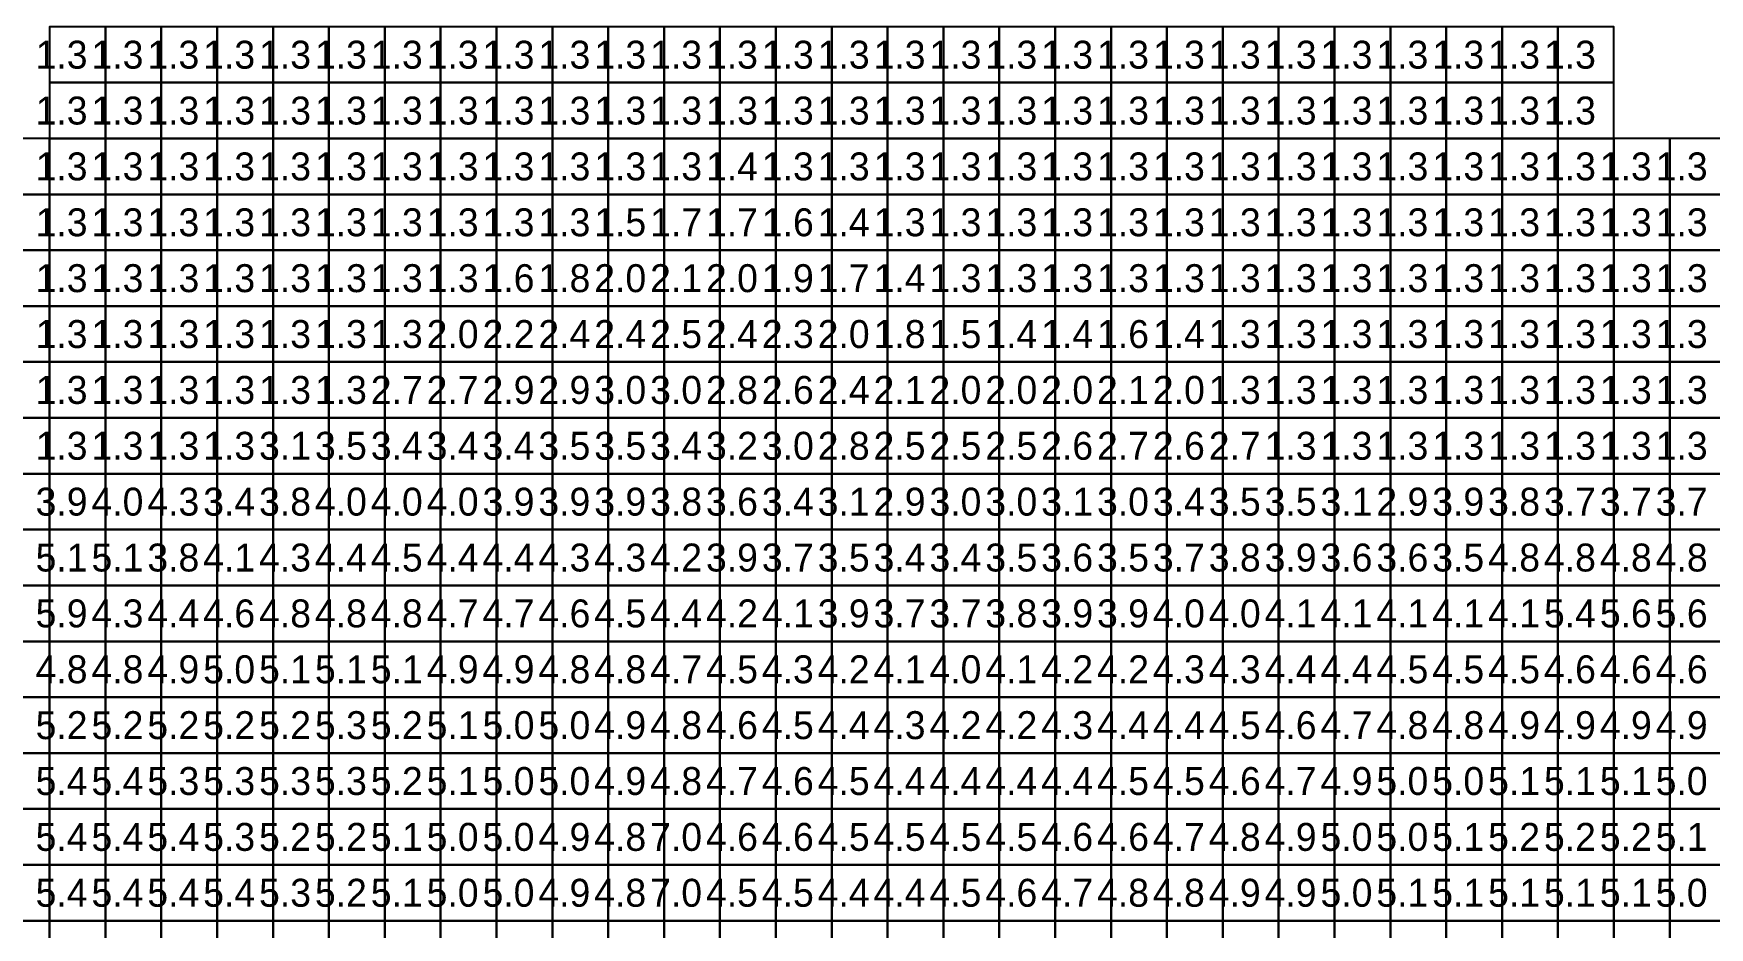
# Model space of a CAD drawing. Header units: metres. Extents: x -0.2 to 36.1, y -0.2 to 14.2.
# Drawn here: x 18.09 to 24.09, y 2.98 to 6.18 of the extents above; entities that cross this region are included whole.
import ezdxf

# ---------------------------------------------------------------- set-up
doc = ezdxf.new("R2010")
doc.units = ezdxf.units.M

msp = doc.modelspace()

# ---------------------------------------------------------------- linework, layer by layer
for points in [[(18.15, 6), (18.35, 6), (18.35, 6.2), (18.15, 6.2)], [(18.35, 6), (18.55, 6), (18.55, 6.2), (18.35, 6.2)], [(18.55, 6), (18.75, 6), (18.75, 6.2), (18.55, 6.2)], [(18.75, 6), (18.95, 6), (18.95, 6.2), (18.75, 6.2)], [(18.95, 6), (19.15, 6), (19.15, 6.2), (18.95, 6.2)], [(19.15, 6), (19.35, 6), (19.35, 6.2), (19.15, 6.2)], [(19.35, 6), (19.55, 6), (19.55, 6.2), (19.35, 6.2)], [(19.55, 6), (19.75, 6), (19.75, 6.2), (19.55, 6.2)], [(19.75, 6), (19.95, 6), (19.95, 6.2), (19.75, 6.2)], [(19.95, 6), (20.15, 6), (20.15, 6.2), (19.95, 6.2)], [(20.15, 6), (20.35, 6), (20.35, 6.2), (20.15, 6.2)], [(20.35, 6), (20.55, 6), (20.55, 6.2), (20.35, 6.2)], [(20.55, 6), (20.75, 6), (20.75, 6.2), (20.55, 6.2)], [(20.75, 6), (20.95, 6), (20.95, 6.2), (20.75, 6.2)], [(20.95, 6), (21.15, 6), (21.15, 6.2), (20.95, 6.2)], [(21.15, 6), (21.35, 6), (21.35, 6.2), (21.15, 6.2)], [(21.35, 6), (21.55, 6), (21.55, 6.2), (21.35, 6.2)], [(21.55, 6), (21.75, 6), (21.75, 6.2), (21.55, 6.2)], [(21.75, 6), (21.95, 6), (21.95, 6.2), (21.75, 6.2)], [(21.95, 6), (22.15, 6), (22.15, 6.2), (21.95, 6.2)], [(22.15, 6), (22.35, 6), (22.35, 6.2), (22.15, 6.2)], [(22.35, 6), (22.55, 6), (22.55, 6.2), (22.35, 6.2)], [(22.55, 6), (22.75, 6), (22.75, 6.2), (22.55, 6.2)], [(22.75, 6), (22.95, 6), (22.95, 6.2), (22.75, 6.2)], [(22.95, 6), (23.15, 6), (23.15, 6.2), (22.95, 6.2)], [(23.15, 6), (23.35, 6), (23.35, 6.2), (23.15, 6.2)], [(23.35, 6), (23.55, 6), (23.55, 6.2), (23.35, 6.2)], [(23.55, 6), (23.75, 6), (23.75, 6.2), (23.55, 6.2)], [(18.15, 5.8), (18.35, 5.8), (18.35, 6), (18.15, 6)], [(18.35, 5.8), (18.55, 5.8), (18.55, 6), (18.35, 6)], [(18.55, 5.8), (18.75, 5.8), (18.75, 6), (18.55, 6)], [(18.75, 5.8), (18.95, 5.8), (18.95, 6), (18.75, 6)], [(18.95, 5.8), (19.15, 5.8), (19.15, 6), (18.95, 6)], [(19.15, 5.8), (19.35, 5.8), (19.35, 6), (19.15, 6)], [(19.35, 5.8), (19.55, 5.8), (19.55, 6), (19.35, 6)], [(19.55, 5.8), (19.75, 5.8), (19.75, 6), (19.55, 6)], [(19.75, 5.8), (19.95, 5.8), (19.95, 6), (19.75, 6)], [(19.95, 5.8), (20.15, 5.8), (20.15, 6), (19.95, 6)], [(20.15, 5.8), (20.35, 5.8), (20.35, 6), (20.15, 6)], [(20.35, 5.8), (20.55, 5.8), (20.55, 6), (20.35, 6)], [(20.55, 5.8), (20.75, 5.8), (20.75, 6), (20.55, 6)], [(20.75, 5.8), (20.95, 5.8), (20.95, 6), (20.75, 6)], [(20.95, 5.8), (21.15, 5.8), (21.15, 6), (20.95, 6)], [(21.15, 5.8), (21.35, 5.8), (21.35, 6), (21.15, 6)], [(21.35, 5.8), (21.55, 5.8), (21.55, 6), (21.35, 6)], [(21.55, 5.8), (21.75, 5.8), (21.75, 6), (21.55, 6)], [(21.75, 5.8), (21.95, 5.8), (21.95, 6), (21.75, 6)], [(21.95, 5.8), (22.15, 5.8), (22.15, 6), (21.95, 6)], [(22.15, 5.8), (22.35, 5.8), (22.35, 6), (22.15, 6)], [(22.35, 5.8), (22.55, 5.8), (22.55, 6), (22.35, 6)], [(22.55, 5.8), (22.75, 5.8), (22.75, 6), (22.55, 6)], [(22.75, 5.8), (22.95, 5.8), (22.95, 6), (22.75, 6)], [(22.95, 5.8), (23.15, 5.8), (23.15, 6), (22.95, 6)], [(23.15, 5.8), (23.35, 5.8), (23.35, 6), (23.15, 6)], [(23.35, 5.8), (23.55, 5.8), (23.55, 6), (23.35, 6)], [(23.55, 5.8), (23.75, 5.8), (23.75, 6), (23.55, 6)], [(17.95, 5.6), (18.15, 5.6), (18.15, 5.8), (17.95, 5.8)], [(18.15, 5.6), (18.35, 5.6), (18.35, 5.8), (18.15, 5.8)], [(18.35, 5.6), (18.55, 5.6), (18.55, 5.8), (18.35, 5.8)], [(18.55, 5.6), (18.75, 5.6), (18.75, 5.8), (18.55, 5.8)], [(18.75, 5.6), (18.95, 5.6), (18.95, 5.8), (18.75, 5.8)], [(18.95, 5.6), (19.15, 5.6), (19.15, 5.8), (18.95, 5.8)], [(19.15, 5.6), (19.35, 5.6), (19.35, 5.8), (19.15, 5.8)], [(19.35, 5.6), (19.55, 5.6), (19.55, 5.8), (19.35, 5.8)], [(19.55, 5.6), (19.75, 5.6), (19.75, 5.8), (19.55, 5.8)], [(19.75, 5.6), (19.95, 5.6), (19.95, 5.8), (19.75, 5.8)], [(19.95, 5.6), (20.15, 5.6), (20.15, 5.8), (19.95, 5.8)], [(20.15, 5.6), (20.35, 5.6), (20.35, 5.8), (20.15, 5.8)], [(20.35, 5.6), (20.55, 5.6), (20.55, 5.8), (20.35, 5.8)], [(20.55, 5.6), (20.75, 5.6), (20.75, 5.8), (20.55, 5.8)], [(20.75, 5.6), (20.95, 5.6), (20.95, 5.8), (20.75, 5.8)], [(20.95, 5.6), (21.15, 5.6), (21.15, 5.8), (20.95, 5.8)], [(21.15, 5.6), (21.35, 5.6), (21.35, 5.8), (21.15, 5.8)], [(21.35, 5.6), (21.55, 5.6), (21.55, 5.8), (21.35, 5.8)], [(21.55, 5.6), (21.75, 5.6), (21.75, 5.8), (21.55, 5.8)], [(21.75, 5.6), (21.95, 5.6), (21.95, 5.8), (21.75, 5.8)], [(21.95, 5.6), (22.15, 5.6), (22.15, 5.8), (21.95, 5.8)], [(22.15, 5.6), (22.35, 5.6), (22.35, 5.8), (22.15, 5.8)], [(22.35, 5.6), (22.55, 5.6), (22.55, 5.8), (22.35, 5.8)], [(22.55, 5.6), (22.75, 5.6), (22.75, 5.8), (22.55, 5.8)], [(22.75, 5.6), (22.95, 5.6), (22.95, 5.8), (22.75, 5.8)], [(22.95, 5.6), (23.15, 5.6), (23.15, 5.8), (22.95, 5.8)], [(23.15, 5.6), (23.35, 5.6), (23.35, 5.8), (23.15, 5.8)], [(23.35, 5.6), (23.55, 5.6), (23.55, 5.8), (23.35, 5.8)], [(23.55, 5.6), (23.75, 5.6), (23.75, 5.8), (23.55, 5.8)], [(23.75, 5.6), (23.95, 5.6), (23.95, 5.8), (23.75, 5.8)], [(23.95, 5.6), (24.15, 5.6), (24.15, 5.8), (23.95, 5.8)], [(17.95, 5.4), (18.15, 5.4), (18.15, 5.6), (17.95, 5.6)], [(18.15, 5.4), (18.35, 5.4), (18.35, 5.6), (18.15, 5.6)], [(18.35, 5.4), (18.55, 5.4), (18.55, 5.6), (18.35, 5.6)], [(18.55, 5.4), (18.75, 5.4), (18.75, 5.6), (18.55, 5.6)], [(18.75, 5.4), (18.95, 5.4), (18.95, 5.6), (18.75, 5.6)], [(18.95, 5.4), (19.15, 5.4), (19.15, 5.6), (18.95, 5.6)], [(19.15, 5.4), (19.35, 5.4), (19.35, 5.6), (19.15, 5.6)], [(19.35, 5.4), (19.55, 5.4), (19.55, 5.6), (19.35, 5.6)], [(19.55, 5.4), (19.75, 5.4), (19.75, 5.6), (19.55, 5.6)], [(19.75, 5.4), (19.95, 5.4), (19.95, 5.6), (19.75, 5.6)], [(19.95, 5.4), (20.15, 5.4), (20.15, 5.6), (19.95, 5.6)], [(20.15, 5.4), (20.35, 5.4), (20.35, 5.6), (20.15, 5.6)], [(20.35, 5.4), (20.55, 5.4), (20.55, 5.6), (20.35, 5.6)], [(20.55, 5.4), (20.75, 5.4), (20.75, 5.6), (20.55, 5.6)], [(20.75, 5.4), (20.95, 5.4), (20.95, 5.6), (20.75, 5.6)], [(20.95, 5.4), (21.15, 5.4), (21.15, 5.6), (20.95, 5.6)], [(21.15, 5.4), (21.35, 5.4), (21.35, 5.6), (21.15, 5.6)], [(21.35, 5.4), (21.55, 5.4), (21.55, 5.6), (21.35, 5.6)], [(21.55, 5.4), (21.75, 5.4), (21.75, 5.6), (21.55, 5.6)], [(21.75, 5.4), (21.95, 5.4), (21.95, 5.6), (21.75, 5.6)], [(21.95, 5.4), (22.15, 5.4), (22.15, 5.6), (21.95, 5.6)], [(22.15, 5.4), (22.35, 5.4), (22.35, 5.6), (22.15, 5.6)], [(22.35, 5.4), (22.55, 5.4), (22.55, 5.6), (22.35, 5.6)], [(22.55, 5.4), (22.75, 5.4), (22.75, 5.6), (22.55, 5.6)], [(22.75, 5.4), (22.95, 5.4), (22.95, 5.6), (22.75, 5.6)], [(22.95, 5.4), (23.15, 5.4), (23.15, 5.6), (22.95, 5.6)], [(23.15, 5.4), (23.35, 5.4), (23.35, 5.6), (23.15, 5.6)], [(23.35, 5.4), (23.55, 5.4), (23.55, 5.6), (23.35, 5.6)], [(23.55, 5.4), (23.75, 5.4), (23.75, 5.6), (23.55, 5.6)], [(23.75, 5.4), (23.95, 5.4), (23.95, 5.6), (23.75, 5.6)], [(23.95, 5.4), (24.15, 5.4), (24.15, 5.6), (23.95, 5.6)], [(17.95, 5.2), (18.15, 5.2), (18.15, 5.4), (17.95, 5.4)], [(18.15, 5.2), (18.35, 5.2), (18.35, 5.4), (18.15, 5.4)], [(18.35, 5.2), (18.55, 5.2), (18.55, 5.4), (18.35, 5.4)], [(18.55, 5.2), (18.75, 5.2), (18.75, 5.4), (18.55, 5.4)], [(18.75, 5.2), (18.95, 5.2), (18.95, 5.4), (18.75, 5.4)], [(18.95, 5.2), (19.15, 5.2), (19.15, 5.4), (18.95, 5.4)], [(19.15, 5.2), (19.35, 5.2), (19.35, 5.4), (19.15, 5.4)], [(19.35, 5.2), (19.55, 5.2), (19.55, 5.4), (19.35, 5.4)], [(19.55, 5.2), (19.75, 5.2), (19.75, 5.4), (19.55, 5.4)], [(19.75, 5.2), (19.95, 5.2), (19.95, 5.4), (19.75, 5.4)], [(19.95, 5.2), (20.15, 5.2), (20.15, 5.4), (19.95, 5.4)], [(20.15, 5.2), (20.35, 5.2), (20.35, 5.4), (20.15, 5.4)], [(20.35, 5.2), (20.55, 5.2), (20.55, 5.4), (20.35, 5.4)], [(20.55, 5.2), (20.75, 5.2), (20.75, 5.4), (20.55, 5.4)], [(20.75, 5.2), (20.95, 5.2), (20.95, 5.4), (20.75, 5.4)], [(20.95, 5.2), (21.15, 5.2), (21.15, 5.4), (20.95, 5.4)], [(21.15, 5.2), (21.35, 5.2), (21.35, 5.4), (21.15, 5.4)], [(21.35, 5.2), (21.55, 5.2), (21.55, 5.4), (21.35, 5.4)], [(21.55, 5.2), (21.75, 5.2), (21.75, 5.4), (21.55, 5.4)], [(21.75, 5.2), (21.95, 5.2), (21.95, 5.4), (21.75, 5.4)], [(21.95, 5.2), (22.15, 5.2), (22.15, 5.4), (21.95, 5.4)], [(22.15, 5.2), (22.35, 5.2), (22.35, 5.4), (22.15, 5.4)], [(22.35, 5.2), (22.55, 5.2), (22.55, 5.4), (22.35, 5.4)], [(22.55, 5.2), (22.75, 5.2), (22.75, 5.4), (22.55, 5.4)], [(22.75, 5.2), (22.95, 5.2), (22.95, 5.4), (22.75, 5.4)], [(22.95, 5.2), (23.15, 5.2), (23.15, 5.4), (22.95, 5.4)], [(23.15, 5.2), (23.35, 5.2), (23.35, 5.4), (23.15, 5.4)], [(23.35, 5.2), (23.55, 5.2), (23.55, 5.4), (23.35, 5.4)], [(23.55, 5.2), (23.75, 5.2), (23.75, 5.4), (23.55, 5.4)], [(23.75, 5.2), (23.95, 5.2), (23.95, 5.4), (23.75, 5.4)], [(23.95, 5.2), (24.15, 5.2), (24.15, 5.4), (23.95, 5.4)], [(17.95, 5), (18.15, 5), (18.15, 5.2), (17.95, 5.2)], [(18.15, 5), (18.35, 5), (18.35, 5.2), (18.15, 5.2)], [(18.35, 5), (18.55, 5), (18.55, 5.2), (18.35, 5.2)], [(18.55, 5), (18.75, 5), (18.75, 5.2), (18.55, 5.2)], [(18.75, 5), (18.95, 5), (18.95, 5.2), (18.75, 5.2)], [(18.95, 5), (19.15, 5), (19.15, 5.2), (18.95, 5.2)], [(19.15, 5), (19.35, 5), (19.35, 5.2), (19.15, 5.2)], [(19.35, 5), (19.55, 5), (19.55, 5.2), (19.35, 5.2)], [(19.55, 5), (19.75, 5), (19.75, 5.2), (19.55, 5.2)], [(19.75, 5), (19.95, 5), (19.95, 5.2), (19.75, 5.2)], [(19.95, 5), (20.15, 5), (20.15, 5.2), (19.95, 5.2)], [(20.15, 5), (20.35, 5), (20.35, 5.2), (20.15, 5.2)], [(20.35, 5), (20.55, 5), (20.55, 5.2), (20.35, 5.2)], [(20.55, 5), (20.75, 5), (20.75, 5.2), (20.55, 5.2)], [(20.75, 5), (20.95, 5), (20.95, 5.2), (20.75, 5.2)], [(20.95, 5), (21.15, 5), (21.15, 5.2), (20.95, 5.2)], [(21.15, 5), (21.35, 5), (21.35, 5.2), (21.15, 5.2)], [(21.35, 5), (21.55, 5), (21.55, 5.2), (21.35, 5.2)], [(21.55, 5), (21.75, 5), (21.75, 5.2), (21.55, 5.2)], [(21.75, 5), (21.95, 5), (21.95, 5.2), (21.75, 5.2)], [(21.95, 5), (22.15, 5), (22.15, 5.2), (21.95, 5.2)], [(22.15, 5), (22.35, 5), (22.35, 5.2), (22.15, 5.2)], [(22.35, 5), (22.55, 5), (22.55, 5.2), (22.35, 5.2)], [(22.55, 5), (22.75, 5), (22.75, 5.2), (22.55, 5.2)], [(22.75, 5), (22.95, 5), (22.95, 5.2), (22.75, 5.2)], [(22.95, 5), (23.15, 5), (23.15, 5.2), (22.95, 5.2)], [(23.15, 5), (23.35, 5), (23.35, 5.2), (23.15, 5.2)], [(23.35, 5), (23.55, 5), (23.55, 5.2), (23.35, 5.2)], [(23.55, 5), (23.75, 5), (23.75, 5.2), (23.55, 5.2)], [(23.75, 5), (23.95, 5), (23.95, 5.2), (23.75, 5.2)], [(23.95, 5), (24.15, 5), (24.15, 5.2), (23.95, 5.2)], [(17.95, 4.8), (18.15, 4.8), (18.15, 5), (17.95, 5)], [(18.15, 4.8), (18.35, 4.8), (18.35, 5), (18.15, 5)], [(18.35, 4.8), (18.55, 4.8), (18.55, 5), (18.35, 5)], [(18.55, 4.8), (18.75, 4.8), (18.75, 5), (18.55, 5)], [(18.75, 4.8), (18.95, 4.8), (18.95, 5), (18.75, 5)], [(18.95, 4.8), (19.15, 4.8), (19.15, 5), (18.95, 5)], [(19.15, 4.8), (19.35, 4.8), (19.35, 5), (19.15, 5)], [(19.35, 4.8), (19.55, 4.8), (19.55, 5), (19.35, 5)], [(19.55, 4.8), (19.75, 4.8), (19.75, 5), (19.55, 5)], [(19.75, 4.8), (19.95, 4.8), (19.95, 5), (19.75, 5)], [(19.95, 4.8), (20.15, 4.8), (20.15, 5), (19.95, 5)], [(20.15, 4.8), (20.35, 4.8), (20.35, 5), (20.15, 5)], [(20.35, 4.8), (20.55, 4.8), (20.55, 5), (20.35, 5)], [(20.55, 4.8), (20.75, 4.8), (20.75, 5), (20.55, 5)], [(20.75, 4.8), (20.95, 4.8), (20.95, 5), (20.75, 5)], [(20.95, 4.8), (21.15, 4.8), (21.15, 5), (20.95, 5)], [(21.15, 4.8), (21.35, 4.8), (21.35, 5), (21.15, 5)], [(21.35, 4.8), (21.55, 4.8), (21.55, 5), (21.35, 5)], [(21.55, 4.8), (21.75, 4.8), (21.75, 5), (21.55, 5)], [(21.75, 4.8), (21.95, 4.8), (21.95, 5), (21.75, 5)], [(21.95, 4.8), (22.15, 4.8), (22.15, 5), (21.95, 5)], [(22.15, 4.8), (22.35, 4.8), (22.35, 5), (22.15, 5)], [(22.35, 4.8), (22.55, 4.8), (22.55, 5), (22.35, 5)], [(22.55, 4.8), (22.75, 4.8), (22.75, 5), (22.55, 5)], [(22.75, 4.8), (22.95, 4.8), (22.95, 5), (22.75, 5)], [(22.95, 4.8), (23.15, 4.8), (23.15, 5), (22.95, 5)], [(23.15, 4.8), (23.35, 4.8), (23.35, 5), (23.15, 5)], [(23.35, 4.8), (23.55, 4.8), (23.55, 5), (23.35, 5)], [(23.55, 4.8), (23.75, 4.8), (23.75, 5), (23.55, 5)], [(23.75, 4.8), (23.95, 4.8), (23.95, 5), (23.75, 5)], [(23.95, 4.8), (24.15, 4.8), (24.15, 5), (23.95, 5)], [(17.95, 4.6), (18.15, 4.6), (18.15, 4.8), (17.95, 4.8)], [(18.15, 4.6), (18.35, 4.6), (18.35, 4.8), (18.15, 4.8)], [(18.35, 4.6), (18.55, 4.6), (18.55, 4.8), (18.35, 4.8)], [(18.55, 4.6), (18.75, 4.6), (18.75, 4.8), (18.55, 4.8)], [(18.75, 4.6), (18.95, 4.6), (18.95, 4.8), (18.75, 4.8)], [(18.95, 4.6), (19.15, 4.6), (19.15, 4.8), (18.95, 4.8)], [(19.15, 4.6), (19.35, 4.6), (19.35, 4.8), (19.15, 4.8)], [(19.35, 4.6), (19.55, 4.6), (19.55, 4.8), (19.35, 4.8)], [(19.55, 4.6), (19.75, 4.6), (19.75, 4.8), (19.55, 4.8)], [(19.75, 4.6), (19.95, 4.6), (19.95, 4.8), (19.75, 4.8)], [(19.95, 4.6), (20.15, 4.6), (20.15, 4.8), (19.95, 4.8)], [(20.15, 4.6), (20.35, 4.6), (20.35, 4.8), (20.15, 4.8)], [(20.35, 4.6), (20.55, 4.6), (20.55, 4.8), (20.35, 4.8)], [(20.55, 4.6), (20.75, 4.6), (20.75, 4.8), (20.55, 4.8)], [(20.75, 4.6), (20.95, 4.6), (20.95, 4.8), (20.75, 4.8)], [(20.95, 4.6), (21.15, 4.6), (21.15, 4.8), (20.95, 4.8)], [(21.15, 4.6), (21.35, 4.6), (21.35, 4.8), (21.15, 4.8)], [(21.35, 4.6), (21.55, 4.6), (21.55, 4.8), (21.35, 4.8)], [(21.55, 4.6), (21.75, 4.6), (21.75, 4.8), (21.55, 4.8)], [(21.75, 4.6), (21.95, 4.6), (21.95, 4.8), (21.75, 4.8)], [(21.95, 4.6), (22.15, 4.6), (22.15, 4.8), (21.95, 4.8)], [(22.15, 4.6), (22.35, 4.6), (22.35, 4.8), (22.15, 4.8)], [(22.35, 4.6), (22.55, 4.6), (22.55, 4.8), (22.35, 4.8)], [(22.55, 4.6), (22.75, 4.6), (22.75, 4.8), (22.55, 4.8)], [(22.75, 4.6), (22.95, 4.6), (22.95, 4.8), (22.75, 4.8)], [(22.95, 4.6), (23.15, 4.6), (23.15, 4.8), (22.95, 4.8)], [(23.15, 4.6), (23.35, 4.6), (23.35, 4.8), (23.15, 4.8)], [(23.35, 4.6), (23.55, 4.6), (23.55, 4.8), (23.35, 4.8)], [(23.55, 4.6), (23.75, 4.6), (23.75, 4.8), (23.55, 4.8)], [(23.75, 4.6), (23.95, 4.6), (23.95, 4.8), (23.75, 4.8)], [(23.95, 4.6), (24.15, 4.6), (24.15, 4.8), (23.95, 4.8)], [(17.95, 4.4), (18.15, 4.4), (18.15, 4.6), (17.95, 4.6)], [(18.15, 4.4), (18.35, 4.4), (18.35, 4.6), (18.15, 4.6)], [(18.35, 4.4), (18.55, 4.4), (18.55, 4.6), (18.35, 4.6)], [(18.55, 4.4), (18.75, 4.4), (18.75, 4.6), (18.55, 4.6)], [(18.75, 4.4), (18.95, 4.4), (18.95, 4.6), (18.75, 4.6)], [(18.95, 4.4), (19.15, 4.4), (19.15, 4.6), (18.95, 4.6)], [(19.15, 4.4), (19.35, 4.4), (19.35, 4.6), (19.15, 4.6)], [(19.35, 4.4), (19.55, 4.4), (19.55, 4.6), (19.35, 4.6)], [(19.55, 4.4), (19.75, 4.4), (19.75, 4.6), (19.55, 4.6)], [(19.75, 4.4), (19.95, 4.4), (19.95, 4.6), (19.75, 4.6)], [(19.95, 4.4), (20.15, 4.4), (20.15, 4.6), (19.95, 4.6)], [(20.15, 4.4), (20.35, 4.4), (20.35, 4.6), (20.15, 4.6)], [(20.35, 4.4), (20.55, 4.4), (20.55, 4.6), (20.35, 4.6)], [(20.55, 4.4), (20.75, 4.4), (20.75, 4.6), (20.55, 4.6)], [(20.75, 4.4), (20.95, 4.4), (20.95, 4.6), (20.75, 4.6)], [(20.95, 4.4), (21.15, 4.4), (21.15, 4.6), (20.95, 4.6)], [(21.15, 4.4), (21.35, 4.4), (21.35, 4.6), (21.15, 4.6)], [(21.35, 4.4), (21.55, 4.4), (21.55, 4.6), (21.35, 4.6)], [(21.55, 4.4), (21.75, 4.4), (21.75, 4.6), (21.55, 4.6)], [(21.75, 4.4), (21.95, 4.4), (21.95, 4.6), (21.75, 4.6)], [(21.95, 4.4), (22.15, 4.4), (22.15, 4.6), (21.95, 4.6)], [(22.15, 4.4), (22.35, 4.4), (22.35, 4.6), (22.15, 4.6)], [(22.35, 4.4), (22.55, 4.4), (22.55, 4.6), (22.35, 4.6)], [(22.55, 4.4), (22.75, 4.4), (22.75, 4.6), (22.55, 4.6)], [(22.75, 4.4), (22.95, 4.4), (22.95, 4.6), (22.75, 4.6)], [(22.95, 4.4), (23.15, 4.4), (23.15, 4.6), (22.95, 4.6)], [(23.15, 4.4), (23.35, 4.4), (23.35, 4.6), (23.15, 4.6)], [(23.35, 4.4), (23.55, 4.4), (23.55, 4.6), (23.35, 4.6)], [(23.55, 4.4), (23.75, 4.4), (23.75, 4.6), (23.55, 4.6)], [(23.75, 4.4), (23.95, 4.4), (23.95, 4.6), (23.75, 4.6)], [(23.95, 4.4), (24.15, 4.4), (24.15, 4.6), (23.95, 4.6)], [(17.95, 4.2), (18.15, 4.2), (18.15, 4.4), (17.95, 4.4)], [(18.15, 4.2), (18.35, 4.2), (18.35, 4.4), (18.15, 4.4)], [(18.35, 4.2), (18.55, 4.2), (18.55, 4.4), (18.35, 4.4)], [(18.55, 4.2), (18.75, 4.2), (18.75, 4.4), (18.55, 4.4)], [(18.75, 4.2), (18.95, 4.2), (18.95, 4.4), (18.75, 4.4)], [(18.95, 4.2), (19.15, 4.2), (19.15, 4.4), (18.95, 4.4)], [(19.15, 4.2), (19.35, 4.2), (19.35, 4.4), (19.15, 4.4)], [(19.35, 4.2), (19.55, 4.2), (19.55, 4.4), (19.35, 4.4)], [(19.55, 4.2), (19.75, 4.2), (19.75, 4.4), (19.55, 4.4)], [(19.75, 4.2), (19.95, 4.2), (19.95, 4.4), (19.75, 4.4)], [(19.95, 4.2), (20.15, 4.2), (20.15, 4.4), (19.95, 4.4)], [(20.15, 4.2), (20.35, 4.2), (20.35, 4.4), (20.15, 4.4)], [(20.35, 4.2), (20.55, 4.2), (20.55, 4.4), (20.35, 4.4)], [(20.55, 4.2), (20.75, 4.2), (20.75, 4.4), (20.55, 4.4)], [(20.75, 4.2), (20.95, 4.2), (20.95, 4.4), (20.75, 4.4)], [(20.95, 4.2), (21.15, 4.2), (21.15, 4.4), (20.95, 4.4)], [(21.15, 4.2), (21.35, 4.2), (21.35, 4.4), (21.15, 4.4)], [(21.35, 4.2), (21.55, 4.2), (21.55, 4.4), (21.35, 4.4)], [(21.55, 4.2), (21.75, 4.2), (21.75, 4.4), (21.55, 4.4)], [(21.75, 4.2), (21.95, 4.2), (21.95, 4.4), (21.75, 4.4)], [(21.95, 4.2), (22.15, 4.2), (22.15, 4.4), (21.95, 4.4)], [(22.15, 4.2), (22.35, 4.2), (22.35, 4.4), (22.15, 4.4)], [(22.35, 4.2), (22.55, 4.2), (22.55, 4.4), (22.35, 4.4)], [(22.55, 4.2), (22.75, 4.2), (22.75, 4.4), (22.55, 4.4)], [(22.75, 4.2), (22.95, 4.2), (22.95, 4.4), (22.75, 4.4)], [(22.95, 4.2), (23.15, 4.2), (23.15, 4.4), (22.95, 4.4)], [(23.15, 4.2), (23.35, 4.2), (23.35, 4.4), (23.15, 4.4)], [(23.35, 4.2), (23.55, 4.2), (23.55, 4.4), (23.35, 4.4)], [(23.55, 4.2), (23.75, 4.2), (23.75, 4.4), (23.55, 4.4)], [(23.75, 4.2), (23.95, 4.2), (23.95, 4.4), (23.75, 4.4)], [(23.95, 4.2), (24.15, 4.2), (24.15, 4.4), (23.95, 4.4)], [(17.95, 4), (18.15, 4), (18.15, 4.2), (17.95, 4.2)], [(18.15, 4), (18.35, 4), (18.35, 4.2), (18.15, 4.2)], [(18.35, 4), (18.55, 4), (18.55, 4.2), (18.35, 4.2)], [(18.55, 4), (18.75, 4), (18.75, 4.2), (18.55, 4.2)], [(18.75, 4), (18.95, 4), (18.95, 4.2), (18.75, 4.2)], [(18.95, 4), (19.15, 4), (19.15, 4.2), (18.95, 4.2)], [(19.15, 4), (19.35, 4), (19.35, 4.2), (19.15, 4.2)], [(19.35, 4), (19.55, 4), (19.55, 4.2), (19.35, 4.2)], [(19.55, 4), (19.75, 4), (19.75, 4.2), (19.55, 4.2)], [(19.75, 4), (19.95, 4), (19.95, 4.2), (19.75, 4.2)], [(19.95, 4), (20.15, 4), (20.15, 4.2), (19.95, 4.2)], [(20.15, 4), (20.35, 4), (20.35, 4.2), (20.15, 4.2)], [(20.35, 4), (20.55, 4), (20.55, 4.2), (20.35, 4.2)], [(20.55, 4), (20.75, 4), (20.75, 4.2), (20.55, 4.2)], [(20.75, 4), (20.95, 4), (20.95, 4.2), (20.75, 4.2)], [(20.95, 4), (21.15, 4), (21.15, 4.2), (20.95, 4.2)], [(21.15, 4), (21.35, 4), (21.35, 4.2), (21.15, 4.2)], [(21.35, 4), (21.55, 4), (21.55, 4.2), (21.35, 4.2)], [(21.55, 4), (21.75, 4), (21.75, 4.2), (21.55, 4.2)], [(21.75, 4), (21.95, 4), (21.95, 4.2), (21.75, 4.2)], [(21.95, 4), (22.15, 4), (22.15, 4.2), (21.95, 4.2)], [(22.15, 4), (22.35, 4), (22.35, 4.2), (22.15, 4.2)], [(22.35, 4), (22.55, 4), (22.55, 4.2), (22.35, 4.2)], [(22.55, 4), (22.75, 4), (22.75, 4.2), (22.55, 4.2)], [(22.75, 4), (22.95, 4), (22.95, 4.2), (22.75, 4.2)], [(22.95, 4), (23.15, 4), (23.15, 4.2), (22.95, 4.2)], [(23.15, 4), (23.35, 4), (23.35, 4.2), (23.15, 4.2)], [(23.35, 4), (23.55, 4), (23.55, 4.2), (23.35, 4.2)], [(23.55, 4), (23.75, 4), (23.75, 4.2), (23.55, 4.2)], [(23.75, 4), (23.95, 4), (23.95, 4.2), (23.75, 4.2)], [(23.95, 4), (24.15, 4), (24.15, 4.2), (23.95, 4.2)], [(17.95, 3.8), (18.15, 3.8), (18.15, 4), (17.95, 4)], [(18.15, 3.8), (18.35, 3.8), (18.35, 4), (18.15, 4)], [(18.35, 3.8), (18.55, 3.8), (18.55, 4), (18.35, 4)], [(18.55, 3.8), (18.75, 3.8), (18.75, 4), (18.55, 4)], [(18.75, 3.8), (18.95, 3.8), (18.95, 4), (18.75, 4)], [(18.95, 3.8), (19.15, 3.8), (19.15, 4), (18.95, 4)], [(19.15, 3.8), (19.35, 3.8), (19.35, 4), (19.15, 4)], [(19.35, 3.8), (19.55, 3.8), (19.55, 4), (19.35, 4)], [(19.55, 3.8), (19.75, 3.8), (19.75, 4), (19.55, 4)], [(19.75, 3.8), (19.95, 3.8), (19.95, 4), (19.75, 4)], [(19.95, 3.8), (20.15, 3.8), (20.15, 4), (19.95, 4)], [(20.15, 3.8), (20.35, 3.8), (20.35, 4), (20.15, 4)], [(20.35, 3.8), (20.55, 3.8), (20.55, 4), (20.35, 4)], [(20.55, 3.8), (20.75, 3.8), (20.75, 4), (20.55, 4)], [(20.75, 3.8), (20.95, 3.8), (20.95, 4), (20.75, 4)], [(20.95, 3.8), (21.15, 3.8), (21.15, 4), (20.95, 4)], [(21.15, 3.8), (21.35, 3.8), (21.35, 4), (21.15, 4)], [(21.35, 3.8), (21.55, 3.8), (21.55, 4), (21.35, 4)], [(21.55, 3.8), (21.75, 3.8), (21.75, 4), (21.55, 4)], [(21.75, 3.8), (21.95, 3.8), (21.95, 4), (21.75, 4)], [(21.95, 3.8), (22.15, 3.8), (22.15, 4), (21.95, 4)], [(22.15, 3.8), (22.35, 3.8), (22.35, 4), (22.15, 4)], [(22.35, 3.8), (22.55, 3.8), (22.55, 4), (22.35, 4)], [(22.55, 3.8), (22.75, 3.8), (22.75, 4), (22.55, 4)], [(22.75, 3.8), (22.95, 3.8), (22.95, 4), (22.75, 4)], [(22.95, 3.8), (23.15, 3.8), (23.15, 4), (22.95, 4)], [(23.15, 3.8), (23.35, 3.8), (23.35, 4), (23.15, 4)], [(23.35, 3.8), (23.55, 3.8), (23.55, 4), (23.35, 4)], [(23.55, 3.8), (23.75, 3.8), (23.75, 4), (23.55, 4)], [(23.75, 3.8), (23.95, 3.8), (23.95, 4), (23.75, 4)], [(23.95, 3.8), (24.15, 3.8), (24.15, 4), (23.95, 4)], [(17.95, 3.6), (18.15, 3.6), (18.15, 3.8), (17.95, 3.8)], [(18.15, 3.6), (18.35, 3.6), (18.35, 3.8), (18.15, 3.8)], [(18.35, 3.6), (18.55, 3.6), (18.55, 3.8), (18.35, 3.8)], [(18.55, 3.6), (18.75, 3.6), (18.75, 3.8), (18.55, 3.8)], [(18.75, 3.6), (18.95, 3.6), (18.95, 3.8), (18.75, 3.8)], [(18.95, 3.6), (19.15, 3.6), (19.15, 3.8), (18.95, 3.8)], [(19.15, 3.6), (19.35, 3.6), (19.35, 3.8), (19.15, 3.8)], [(19.35, 3.6), (19.55, 3.6), (19.55, 3.8), (19.35, 3.8)], [(19.55, 3.6), (19.75, 3.6), (19.75, 3.8), (19.55, 3.8)], [(19.75, 3.6), (19.95, 3.6), (19.95, 3.8), (19.75, 3.8)], [(19.95, 3.6), (20.15, 3.6), (20.15, 3.8), (19.95, 3.8)], [(20.15, 3.6), (20.35, 3.6), (20.35, 3.8), (20.15, 3.8)], [(20.35, 3.6), (20.55, 3.6), (20.55, 3.8), (20.35, 3.8)], [(20.55, 3.6), (20.75, 3.6), (20.75, 3.8), (20.55, 3.8)], [(20.75, 3.6), (20.95, 3.6), (20.95, 3.8), (20.75, 3.8)], [(20.95, 3.6), (21.15, 3.6), (21.15, 3.8), (20.95, 3.8)], [(21.15, 3.6), (21.35, 3.6), (21.35, 3.8), (21.15, 3.8)], [(21.35, 3.6), (21.55, 3.6), (21.55, 3.8), (21.35, 3.8)], [(21.55, 3.6), (21.75, 3.6), (21.75, 3.8), (21.55, 3.8)], [(21.75, 3.6), (21.95, 3.6), (21.95, 3.8), (21.75, 3.8)], [(21.95, 3.6), (22.15, 3.6), (22.15, 3.8), (21.95, 3.8)], [(22.15, 3.6), (22.35, 3.6), (22.35, 3.8), (22.15, 3.8)], [(22.35, 3.6), (22.55, 3.6), (22.55, 3.8), (22.35, 3.8)], [(22.55, 3.6), (22.75, 3.6), (22.75, 3.8), (22.55, 3.8)], [(22.75, 3.6), (22.95, 3.6), (22.95, 3.8), (22.75, 3.8)], [(22.95, 3.6), (23.15, 3.6), (23.15, 3.8), (22.95, 3.8)], [(23.15, 3.6), (23.35, 3.6), (23.35, 3.8), (23.15, 3.8)], [(23.35, 3.6), (23.55, 3.6), (23.55, 3.8), (23.35, 3.8)], [(23.55, 3.6), (23.75, 3.6), (23.75, 3.8), (23.55, 3.8)], [(23.75, 3.6), (23.95, 3.6), (23.95, 3.8), (23.75, 3.8)], [(23.95, 3.6), (24.15, 3.6), (24.15, 3.8), (23.95, 3.8)], [(17.95, 3.4), (18.15, 3.4), (18.15, 3.6), (17.95, 3.6)], [(18.15, 3.4), (18.35, 3.4), (18.35, 3.6), (18.15, 3.6)], [(18.35, 3.4), (18.55, 3.4), (18.55, 3.6), (18.35, 3.6)], [(18.55, 3.4), (18.75, 3.4), (18.75, 3.6), (18.55, 3.6)], [(18.75, 3.4), (18.95, 3.4), (18.95, 3.6), (18.75, 3.6)], [(18.95, 3.4), (19.15, 3.4), (19.15, 3.6), (18.95, 3.6)], [(19.15, 3.4), (19.35, 3.4), (19.35, 3.6), (19.15, 3.6)], [(19.35, 3.4), (19.55, 3.4), (19.55, 3.6), (19.35, 3.6)], [(19.55, 3.4), (19.75, 3.4), (19.75, 3.6), (19.55, 3.6)], [(19.75, 3.4), (19.95, 3.4), (19.95, 3.6), (19.75, 3.6)], [(19.95, 3.4), (20.15, 3.4), (20.15, 3.6), (19.95, 3.6)], [(20.15, 3.4), (20.35, 3.4), (20.35, 3.6), (20.15, 3.6)], [(20.35, 3.4), (20.55, 3.4), (20.55, 3.6), (20.35, 3.6)], [(20.55, 3.4), (20.75, 3.4), (20.75, 3.6), (20.55, 3.6)], [(20.75, 3.4), (20.95, 3.4), (20.95, 3.6), (20.75, 3.6)], [(20.95, 3.4), (21.15, 3.4), (21.15, 3.6), (20.95, 3.6)], [(21.15, 3.4), (21.35, 3.4), (21.35, 3.6), (21.15, 3.6)], [(21.35, 3.4), (21.55, 3.4), (21.55, 3.6), (21.35, 3.6)], [(21.55, 3.4), (21.75, 3.4), (21.75, 3.6), (21.55, 3.6)], [(21.75, 3.4), (21.95, 3.4), (21.95, 3.6), (21.75, 3.6)], [(21.95, 3.4), (22.15, 3.4), (22.15, 3.6), (21.95, 3.6)], [(22.15, 3.4), (22.35, 3.4), (22.35, 3.6), (22.15, 3.6)], [(22.35, 3.4), (22.55, 3.4), (22.55, 3.6), (22.35, 3.6)], [(22.55, 3.4), (22.75, 3.4), (22.75, 3.6), (22.55, 3.6)], [(22.75, 3.4), (22.95, 3.4), (22.95, 3.6), (22.75, 3.6)], [(22.95, 3.4), (23.15, 3.4), (23.15, 3.6), (22.95, 3.6)], [(23.15, 3.4), (23.35, 3.4), (23.35, 3.6), (23.15, 3.6)], [(23.35, 3.4), (23.55, 3.4), (23.55, 3.6), (23.35, 3.6)], [(23.55, 3.4), (23.75, 3.4), (23.75, 3.6), (23.55, 3.6)], [(23.75, 3.4), (23.95, 3.4), (23.95, 3.6), (23.75, 3.6)], [(23.95, 3.4), (24.15, 3.4), (24.15, 3.6), (23.95, 3.6)], [(17.95, 3.2), (18.15, 3.2), (18.15, 3.4), (17.95, 3.4)], [(18.15, 3.2), (18.35, 3.2), (18.35, 3.4), (18.15, 3.4)], [(18.35, 3.2), (18.55, 3.2), (18.55, 3.4), (18.35, 3.4)], [(18.55, 3.2), (18.75, 3.2), (18.75, 3.4), (18.55, 3.4)], [(18.75, 3.2), (18.95, 3.2), (18.95, 3.4), (18.75, 3.4)], [(18.95, 3.2), (19.15, 3.2), (19.15, 3.4), (18.95, 3.4)], [(19.15, 3.2), (19.35, 3.2), (19.35, 3.4), (19.15, 3.4)], [(19.35, 3.2), (19.55, 3.2), (19.55, 3.4), (19.35, 3.4)], [(19.55, 3.2), (19.75, 3.2), (19.75, 3.4), (19.55, 3.4)], [(19.75, 3.2), (19.95, 3.2), (19.95, 3.4), (19.75, 3.4)], [(19.95, 3.2), (20.15, 3.2), (20.15, 3.4), (19.95, 3.4)], [(20.15, 3.2), (20.35, 3.2), (20.35, 3.4), (20.15, 3.4)], [(20.35, 3.2), (20.55, 3.2), (20.55, 3.4), (20.35, 3.4)], [(20.55, 3.2), (20.75, 3.2), (20.75, 3.4), (20.55, 3.4)], [(20.75, 3.2), (20.95, 3.2), (20.95, 3.4), (20.75, 3.4)], [(20.95, 3.2), (21.15, 3.2), (21.15, 3.4), (20.95, 3.4)], [(21.15, 3.2), (21.35, 3.2), (21.35, 3.4), (21.15, 3.4)], [(21.35, 3.2), (21.55, 3.2), (21.55, 3.4), (21.35, 3.4)], [(21.55, 3.2), (21.75, 3.2), (21.75, 3.4), (21.55, 3.4)], [(21.75, 3.2), (21.95, 3.2), (21.95, 3.4), (21.75, 3.4)], [(21.95, 3.2), (22.15, 3.2), (22.15, 3.4), (21.95, 3.4)], [(22.15, 3.2), (22.35, 3.2), (22.35, 3.4), (22.15, 3.4)], [(22.35, 3.2), (22.55, 3.2), (22.55, 3.4), (22.35, 3.4)], [(22.55, 3.2), (22.75, 3.2), (22.75, 3.4), (22.55, 3.4)], [(22.75, 3.2), (22.95, 3.2), (22.95, 3.4), (22.75, 3.4)], [(22.95, 3.2), (23.15, 3.2), (23.15, 3.4), (22.95, 3.4)], [(23.15, 3.2), (23.35, 3.2), (23.35, 3.4), (23.15, 3.4)], [(23.35, 3.2), (23.55, 3.2), (23.55, 3.4), (23.35, 3.4)], [(23.55, 3.2), (23.75, 3.2), (23.75, 3.4), (23.55, 3.4)], [(23.75, 3.2), (23.95, 3.2), (23.95, 3.4), (23.75, 3.4)], [(23.95, 3.2), (24.15, 3.2), (24.15, 3.4), (23.95, 3.4)], [(17.95, 3), (18.15, 3), (18.15, 3.2), (17.95, 3.2)], [(18.15, 3), (18.35, 3), (18.35, 3.2), (18.15, 3.2)], [(18.35, 3), (18.55, 3), (18.55, 3.2), (18.35, 3.2)], [(18.55, 3), (18.75, 3), (18.75, 3.2), (18.55, 3.2)], [(18.75, 3), (18.95, 3), (18.95, 3.2), (18.75, 3.2)], [(18.95, 3), (19.15, 3), (19.15, 3.2), (18.95, 3.2)], [(19.15, 3), (19.35, 3), (19.35, 3.2), (19.15, 3.2)], [(19.35, 3), (19.55, 3), (19.55, 3.2), (19.35, 3.2)], [(19.55, 3), (19.75, 3), (19.75, 3.2), (19.55, 3.2)], [(19.75, 3), (19.95, 3), (19.95, 3.2), (19.75, 3.2)], [(19.95, 3), (20.15, 3), (20.15, 3.2), (19.95, 3.2)], [(20.15, 3), (20.35, 3), (20.35, 3.2), (20.15, 3.2)], [(20.35, 3), (20.55, 3), (20.55, 3.2), (20.35, 3.2)], [(20.55, 3), (20.75, 3), (20.75, 3.2), (20.55, 3.2)], [(20.75, 3), (20.95, 3), (20.95, 3.2), (20.75, 3.2)], [(20.95, 3), (21.15, 3), (21.15, 3.2), (20.95, 3.2)], [(21.15, 3), (21.35, 3), (21.35, 3.2), (21.15, 3.2)], [(21.35, 3), (21.55, 3), (21.55, 3.2), (21.35, 3.2)], [(21.55, 3), (21.75, 3), (21.75, 3.2), (21.55, 3.2)], [(21.75, 3), (21.95, 3), (21.95, 3.2), (21.75, 3.2)], [(21.95, 3), (22.15, 3), (22.15, 3.2), (21.95, 3.2)], [(22.15, 3), (22.35, 3), (22.35, 3.2), (22.15, 3.2)], [(22.35, 3), (22.55, 3), (22.55, 3.2), (22.35, 3.2)], [(22.55, 3), (22.75, 3), (22.75, 3.2), (22.55, 3.2)], [(22.75, 3), (22.95, 3), (22.95, 3.2), (22.75, 3.2)], [(22.95, 3), (23.15, 3), (23.15, 3.2), (22.95, 3.2)], [(23.15, 3), (23.35, 3), (23.35, 3.2), (23.15, 3.2)], [(23.35, 3), (23.55, 3), (23.55, 3.2), (23.35, 3.2)], [(23.55, 3), (23.75, 3), (23.75, 3.2), (23.55, 3.2)], [(23.75, 3), (23.95, 3), (23.95, 3.2), (23.75, 3.2)], [(23.95, 3), (24.15, 3), (24.15, 3.2), (23.95, 3.2)], [(17.95, 2.8), (18.15, 2.8), (18.15, 3), (17.95, 3)], [(18.15, 2.8), (18.35, 2.8), (18.35, 3), (18.15, 3)], [(18.35, 2.8), (18.55, 2.8), (18.55, 3), (18.35, 3)], [(18.55, 2.8), (18.75, 2.8), (18.75, 3), (18.55, 3)], [(18.75, 2.8), (18.95, 2.8), (18.95, 3), (18.75, 3)], [(18.95, 2.8), (19.15, 2.8), (19.15, 3), (18.95, 3)], [(19.15, 2.8), (19.35, 2.8), (19.35, 3), (19.15, 3)], [(19.35, 2.8), (19.55, 2.8), (19.55, 3), (19.35, 3)], [(19.55, 2.8), (19.75, 2.8), (19.75, 3), (19.55, 3)], [(19.75, 2.8), (19.95, 2.8), (19.95, 3), (19.75, 3)], [(19.95, 2.8), (20.15, 2.8), (20.15, 3), (19.95, 3)], [(20.15, 2.8), (20.35, 2.8), (20.35, 3), (20.15, 3)], [(20.35, 2.8), (20.55, 2.8), (20.55, 3), (20.35, 3)], [(20.55, 2.8), (20.75, 2.8), (20.75, 3), (20.55, 3)], [(20.75, 2.8), (20.95, 2.8), (20.95, 3), (20.75, 3)], [(20.95, 2.8), (21.15, 2.8), (21.15, 3), (20.95, 3)], [(21.15, 2.8), (21.35, 2.8), (21.35, 3), (21.15, 3)], [(21.35, 2.8), (21.55, 2.8), (21.55, 3), (21.35, 3)], [(21.55, 2.8), (21.75, 2.8), (21.75, 3), (21.55, 3)], [(21.75, 2.8), (21.95, 2.8), (21.95, 3), (21.75, 3)], [(21.95, 2.8), (22.15, 2.8), (22.15, 3), (21.95, 3)], [(22.15, 2.8), (22.35, 2.8), (22.35, 3), (22.15, 3)], [(22.35, 2.8), (22.55, 2.8), (22.55, 3), (22.35, 3)], [(22.55, 2.8), (22.75, 2.8), (22.75, 3), (22.55, 3)], [(22.75, 2.8), (22.95, 2.8), (22.95, 3), (22.75, 3)], [(22.95, 2.8), (23.15, 2.8), (23.15, 3), (22.95, 3)], [(23.15, 2.8), (23.35, 2.8), (23.35, 3), (23.15, 3)], [(23.35, 2.8), (23.55, 2.8), (23.55, 3), (23.35, 3)], [(23.55, 2.8), (23.75, 2.8), (23.75, 3), (23.55, 3)], [(23.75, 2.8), (23.95, 2.8), (23.95, 3), (23.75, 3)], [(23.95, 2.8), (24.15, 2.8), (24.15, 3), (23.95, 3)]]:
    msp.add_3dface(points)

# ---------------------------------------------------------------- texts
at = {"layer": 'TEXT_LAYER'}
for s, p in [('1.3', (18.1, 6.05)), ('1.3', (18.3, 6.05)), ('1.3', (18.5, 6.05)), ('1.3', (18.7, 6.05)), ('1.3', (18.9, 6.05)), ('1.3', (19.1, 6.05)), ('1.3', (19.3, 6.05)), ('1.3', (19.5, 6.05)), ('1.3', (19.7, 6.05)), ('1.3', (19.9, 6.05)), ('1.3', (20.1, 6.05)), ('1.3', (20.3, 6.05)), ('1.3', (20.5, 6.05)), ('1.3', (20.7, 6.05)), ('1.3', (20.9, 6.05)), ('1.3', (21.1, 6.05)), ('1.3', (21.3, 6.05)), ('1.3', (21.5, 6.05)), ('1.3', (21.7, 6.05)), ('1.3', (21.9, 6.05)), ('1.3', (22.1, 6.05)), ('1.3', (22.3, 6.05)), ('1.3', (22.5, 6.05)), ('1.3', (22.7, 6.05)), ('1.3', (22.9, 6.05)), ('1.3', (23.1, 6.05)), ('1.3', (23.3, 6.05)), ('1.3', (23.5, 6.05)), ('1.3', (18.1, 5.85)), ('1.3', (18.3, 5.85)), ('1.3', (18.5, 5.85)), ('1.3', (18.7, 5.85)), ('1.3', (18.9, 5.85)), ('1.3', (19.1, 5.85)), ('1.3', (19.3, 5.85)), ('1.3', (19.5, 5.85)), ('1.3', (19.7, 5.85)), ('1.3', (19.9, 5.85)), ('1.3', (20.1, 5.85)), ('1.3', (20.3, 5.85)), ('1.3', (20.5, 5.85)), ('1.3', (20.7, 5.85)), ('1.3', (20.9, 5.85)), ('1.3', (21.1, 5.85)), ('1.3', (21.3, 5.85)), ('1.3', (21.5, 5.85)), ('1.3', (21.7, 5.85)), ('1.3', (21.9, 5.85)), ('1.3', (22.1, 5.85)), ('1.3', (22.3, 5.85)), ('1.3', (22.5, 5.85)), ('1.3', (22.7, 5.85)), ('1.3', (22.9, 5.85)), ('1.3', (23.1, 5.85)), ('1.3', (23.3, 5.85)), ('1.3', (23.5, 5.85)), ('1.3', (18.1, 5.65)), ('1.3', (18.3, 5.65)), ('1.3', (18.5, 5.65)), ('1.3', (18.7, 5.65)), ('1.3', (18.9, 5.65)), ('1.3', (19.1, 5.65)), ('1.3', (19.3, 5.65)), ('1.3', (19.5, 5.65)), ('1.3', (19.7, 5.65)), ('1.3', (19.9, 5.65)), ('1.3', (20.1, 5.65)), ('1.3', (20.3, 5.65)), ('1.4', (20.5, 5.65)), ('1.3', (20.7, 5.65)), ('1.3', (20.9, 5.65)), ('1.3', (21.1, 5.65)), ('1.3', (21.3, 5.65)), ('1.3', (21.5, 5.65)), ('1.3', (21.7, 5.65)), ('1.3', (21.9, 5.65)), ('1.3', (22.1, 5.65)), ('1.3', (22.3, 5.65)), ('1.3', (22.5, 5.65)), ('1.3', (22.7, 5.65)), ('1.3', (22.9, 5.65)), ('1.3', (23.1, 5.65)), ('1.3', (23.3, 5.65)), ('1.3', (23.5, 5.65)), ('1.3', (23.7, 5.65)), ('1.3', (23.9, 5.65)), ('1.3', (18.1, 5.45)), ('1.3', (18.3, 5.45)), ('1.3', (18.5, 5.45)), ('1.3', (18.7, 5.45)), ('1.3', (18.9, 5.45)), ('1.3', (19.1, 5.45)), ('1.3', (19.3, 5.45)), ('1.3', (19.5, 5.45)), ('1.3', (19.7, 5.45)), ('1.3', (19.9, 5.45)), ('1.5', (20.1, 5.45)), ('1.7', (20.3, 5.45)), ('1.7', (20.5, 5.45)), ('1.6', (20.7, 5.45)), ('1.4', (20.9, 5.45)), ('1.3', (21.1, 5.45)), ('1.3', (21.3, 5.45)), ('1.3', (21.5, 5.45)), ('1.3', (21.7, 5.45)), ('1.3', (21.9, 5.45)), ('1.3', (22.1, 5.45)), ('1.3', (22.3, 5.45)), ('1.3', (22.5, 5.45)), ('1.3', (22.7, 5.45)), ('1.3', (22.9, 5.45)), ('1.3', (23.1, 5.45)), ('1.3', (23.3, 5.45)), ('1.3', (23.5, 5.45)), ('1.3', (23.7, 5.45)), ('1.3', (23.9, 5.45)), ('1.3', (18.1, 5.25)), ('1.3', (18.3, 5.25)), ('1.3', (18.5, 5.25)), ('1.3', (18.7, 5.25)), ('1.3', (18.9, 5.25)), ('1.3', (19.1, 5.25)), ('1.3', (19.3, 5.25)), ('1.3', (19.5, 5.25)), ('1.6', (19.7, 5.25)), ('1.8', (19.9, 5.25)), ('2.0', (20.1, 5.25)), ('2.1', (20.3, 5.25)), ('2.0', (20.5, 5.25)), ('1.9', (20.7, 5.25)), ('1.7', (20.9, 5.25)), ('1.4', (21.1, 5.25)), ('1.3', (21.3, 5.25)), ('1.3', (21.5, 5.25)), ('1.3', (21.7, 5.25)), ('1.3', (21.9, 5.25)), ('1.3', (22.1, 5.25)), ('1.3', (22.3, 5.25)), ('1.3', (22.5, 5.25)), ('1.3', (22.7, 5.25)), ('1.3', (22.9, 5.25)), ('1.3', (23.1, 5.25)), ('1.3', (23.3, 5.25)), ('1.3', (23.5, 5.25)), ('1.3', (23.7, 5.25)), ('1.3', (23.9, 5.25)), ('1.3', (18.1, 5.05)), ('1.3', (18.3, 5.05)), ('1.3', (18.5, 5.05)), ('1.3', (18.7, 5.05)), ('1.3', (18.9, 5.05)), ('1.3', (19.1, 5.05)), ('1.3', (19.3, 5.05)), ('2.0', (19.5, 5.05)), ('2.2', (19.7, 5.05)), ('2.4', (19.9, 5.05)), ('2.4', (20.1, 5.05)), ('2.5', (20.3, 5.05)), ('2.4', (20.5, 5.05)), ('2.3', (20.7, 5.05)), ('2.0', (20.9, 5.05)), ('1.8', (21.1, 5.05)), ('1.5', (21.3, 5.05)), ('1.4', (21.5, 5.05)), ('1.4', (21.7, 5.05)), ('1.6', (21.9, 5.05)), ('1.4', (22.1, 5.05)), ('1.3', (22.3, 5.05)), ('1.3', (22.5, 5.05)), ('1.3', (22.7, 5.05)), ('1.3', (22.9, 5.05)), ('1.3', (23.1, 5.05)), ('1.3', (23.3, 5.05)), ('1.3', (23.5, 5.05)), ('1.3', (23.7, 5.05)), ('1.3', (23.9, 5.05)), ('1.3', (18.1, 4.85)), ('1.3', (18.3, 4.85)), ('1.3', (18.5, 4.85)), ('1.3', (18.7, 4.85)), ('1.3', (18.9, 4.85)), ('1.3', (19.1, 4.85)), ('2.7', (19.3, 4.85)), ('2.7', (19.5, 4.85)), ('2.9', (19.7, 4.85)), ('2.9', (19.9, 4.85)), ('3.0', (20.1, 4.85)), ('3.0', (20.3, 4.85)), ('2.8', (20.5, 4.85)), ('2.6', (20.7, 4.85)), ('2.4', (20.9, 4.85)), ('2.1', (21.1, 4.85)), ('2.0', (21.3, 4.85)), ('2.0', (21.5, 4.85)), ('2.0', (21.7, 4.85)), ('2.1', (21.9, 4.85)), ('2.0', (22.1, 4.85)), ('1.3', (22.3, 4.85)), ('1.3', (22.5, 4.85)), ('1.3', (22.7, 4.85)), ('1.3', (22.9, 4.85)), ('1.3', (23.1, 4.85)), ('1.3', (23.3, 4.85)), ('1.3', (23.5, 4.85)), ('1.3', (23.7, 4.85)), ('1.3', (23.9, 4.85)), ('1.3', (18.1, 4.65)), ('1.3', (18.3, 4.65)), ('1.3', (18.5, 4.65)), ('1.3', (18.7, 4.65)), ('3.1', (18.9, 4.65)), ('3.5', (19.1, 4.65)), ('3.4', (19.3, 4.65)), ('3.4', (19.5, 4.65)), ('3.4', (19.7, 4.65)), ('3.5', (19.9, 4.65)), ('3.5', (20.1, 4.65)), ('3.4', (20.3, 4.65)), ('3.2', (20.5, 4.65)), ('3.0', (20.7, 4.65)), ('2.8', (20.9, 4.65)), ('2.5', (21.1, 4.65)), ('2.5', (21.3, 4.65)), ('2.5', (21.5, 4.65)), ('2.6', (21.7, 4.65)), ('2.7', (21.9, 4.65)), ('2.6', (22.1, 4.65)), ('2.7', (22.3, 4.65)), ('1.3', (22.5, 4.65)), ('1.3', (22.7, 4.65)), ('1.3', (22.9, 4.65)), ('1.3', (23.1, 4.65)), ('1.3', (23.3, 4.65)), ('1.3', (23.5, 4.65)), ('1.3', (23.7, 4.65)), ('1.3', (23.9, 4.65)), ('3.9', (18.1, 4.45)), ('4.0', (18.3, 4.45)), ('4.3', (18.5, 4.45)), ('3.4', (18.7, 4.45)), ('3.8', (18.9, 4.45)), ('4.0', (19.1, 4.45)), ('4.0', (19.3, 4.45)), ('4.0', (19.5, 4.45)), ('3.9', (19.7, 4.45)), ('3.9', (19.9, 4.45)), ('3.9', (20.1, 4.45)), ('3.8', (20.3, 4.45)), ('3.6', (20.5, 4.45)), ('3.4', (20.7, 4.45)), ('3.1', (20.9, 4.45)), ('2.9', (21.1, 4.45)), ('3.0', (21.3, 4.45)), ('3.0', (21.5, 4.45)), ('3.1', (21.7, 4.45)), ('3.0', (21.9, 4.45)), ('3.4', (22.1, 4.45)), ('3.5', (22.3, 4.45)), ('3.5', (22.5, 4.45)), ('3.1', (22.7, 4.45)), ('2.9', (22.9, 4.45)), ('3.9', (23.1, 4.45)), ('3.8', (23.3, 4.45)), ('3.7', (23.5, 4.45)), ('3.7', (23.7, 4.45)), ('3.7', (23.9, 4.45)), ('5.1', (18.1, 4.25)), ('5.1', (18.3, 4.25)), ('3.8', (18.5, 4.25)), ('4.1', (18.7, 4.25)), ('4.3', (18.9, 4.25)), ('4.4', (19.1, 4.25)), ('4.5', (19.3, 4.25)), ('4.4', (19.5, 4.25)), ('4.4', (19.7, 4.25)), ('4.3', (19.9, 4.25)), ('4.3', (20.1, 4.25)), ('4.2', (20.3, 4.25)), ('3.9', (20.5, 4.25)), ('3.7', (20.7, 4.25)), ('3.5', (20.9, 4.25)), ('3.4', (21.1, 4.25)), ('3.4', (21.3, 4.25)), ('3.5', (21.5, 4.25)), ('3.6', (21.7, 4.25)), ('3.5', (21.9, 4.25)), ('3.7', (22.1, 4.25)), ('3.8', (22.3, 4.25)), ('3.9', (22.5, 4.25)), ('3.6', (22.7, 4.25)), ('3.6', (22.9, 4.25)), ('3.5', (23.1, 4.25)), ('4.8', (23.3, 4.25)), ('4.8', (23.5, 4.25)), ('4.8', (23.7, 4.25)), ('4.8', (23.9, 4.25)), ('5.9', (18.1, 4.05)), ('4.3', (18.3, 4.05)), ('4.4', (18.5, 4.05)), ('4.6', (18.7, 4.05)), ('4.8', (18.9, 4.05)), ('4.8', (19.1, 4.05)), ('4.8', (19.3, 4.05)), ('4.7', (19.5, 4.05)), ('4.7', (19.7, 4.05)), ('4.6', (19.9, 4.05)), ('4.5', (20.1, 4.05)), ('4.4', (20.3, 4.05)), ('4.2', (20.5, 4.05)), ('4.1', (20.7, 4.05)), ('3.9', (20.9, 4.05)), ('3.7', (21.1, 4.05)), ('3.7', (21.3, 4.05)), ('3.8', (21.5, 4.05)), ('3.9', (21.7, 4.05)), ('3.9', (21.9, 4.05)), ('4.0', (22.1, 4.05)), ('4.0', (22.3, 4.05)), ('4.1', (22.5, 4.05)), ('4.1', (22.7, 4.05)), ('4.1', (22.9, 4.05)), ('4.1', (23.1, 4.05)), ('4.1', (23.3, 4.05)), ('5.4', (23.5, 4.05)), ('5.6', (23.7, 4.05)), ('5.6', (23.9, 4.05)), ('4.8', (18.1, 3.85)), ('4.8', (18.3, 3.85)), ('4.9', (18.5, 3.85)), ('5.0', (18.7, 3.85)), ('5.1', (18.9, 3.85)), ('5.1', (19.1, 3.85)), ('5.1', (19.3, 3.85)), ('4.9', (19.5, 3.85)), ('4.9', (19.7, 3.85)), ('4.8', (19.9, 3.85)), ('4.8', (20.1, 3.85)), ('4.7', (20.3, 3.85)), ('4.5', (20.5, 3.85)), ('4.3', (20.7, 3.85)), ('4.2', (20.9, 3.85)), ('4.1', (21.1, 3.85)), ('4.0', (21.3, 3.85)), ('4.1', (21.5, 3.85)), ('4.2', (21.7, 3.85)), ('4.2', (21.9, 3.85)), ('4.3', (22.1, 3.85)), ('4.3', (22.3, 3.85)), ('4.4', (22.5, 3.85)), ('4.4', (22.7, 3.85)), ('4.5', (22.9, 3.85)), ('4.5', (23.1, 3.85)), ('4.5', (23.3, 3.85)), ('4.6', (23.5, 3.85)), ('4.6', (23.7, 3.85)), ('4.6', (23.9, 3.85)), ('5.2', (18.1, 3.65)), ('5.2', (18.3, 3.65)), ('5.2', (18.5, 3.65)), ('5.2', (18.7, 3.65)), ('5.2', (18.9, 3.65)), ('5.3', (19.1, 3.65)), ('5.2', (19.3, 3.65)), ('5.1', (19.5, 3.65)), ('5.0', (19.7, 3.65)), ('5.0', (19.9, 3.65)), ('4.9', (20.1, 3.65)), ('4.8', (20.3, 3.65)), ('4.6', (20.5, 3.65)), ('4.5', (20.7, 3.65)), ('4.4', (20.9, 3.65)), ('4.3', (21.1, 3.65)), ('4.2', (21.3, 3.65)), ('4.2', (21.5, 3.65)), ('4.3', (21.7, 3.65)), ('4.4', (21.9, 3.65)), ('4.4', (22.1, 3.65)), ('4.5', (22.3, 3.65)), ('4.6', (22.5, 3.65)), ('4.7', (22.7, 3.65)), ('4.8', (22.9, 3.65)), ('4.8', (23.1, 3.65)), ('4.9', (23.3, 3.65)), ('4.9', (23.5, 3.65)), ('4.9', (23.7, 3.65)), ('4.9', (23.9, 3.65)), ('5.4', (18.1, 3.45)), ('5.4', (18.3, 3.45)), ('5.3', (18.5, 3.45)), ('5.3', (18.7, 3.45)), ('5.3', (18.9, 3.45)), ('5.3', (19.1, 3.45)), ('5.2', (19.3, 3.45)), ('5.1', (19.5, 3.45)), ('5.0', (19.7, 3.45)), ('5.0', (19.9, 3.45)), ('4.9', (20.1, 3.45)), ('4.8', (20.3, 3.45)), ('4.7', (20.5, 3.45)), ('4.6', (20.7, 3.45)), ('4.5', (20.9, 3.45)), ('4.4', (21.1, 3.45)), ('4.4', (21.3, 3.45)), ('4.4', (21.5, 3.45)), ('4.4', (21.7, 3.45)), ('4.5', (21.9, 3.45)), ('4.5', (22.1, 3.45)), ('4.6', (22.3, 3.45)), ('4.7', (22.5, 3.45)), ('4.9', (22.7, 3.45)), ('5.0', (22.9, 3.45)), ('5.0', (23.1, 3.45)), ('5.1', (23.3, 3.45)), ('5.1', (23.5, 3.45)), ('5.1', (23.7, 3.45)), ('5.0', (23.9, 3.45)), ('5.4', (18.1, 3.25)), ('5.4', (18.3, 3.25)), ('5.4', (18.5, 3.25)), ('5.3', (18.7, 3.25)), ('5.2', (18.9, 3.25)), ('5.2', (19.1, 3.25)), ('5.1', (19.3, 3.25)), ('5.0', (19.5, 3.25)), ('5.0', (19.7, 3.25)), ('4.9', (19.9, 3.25)), ('4.8', (20.1, 3.25)), ('7.0', (20.3, 3.25)), ('4.6', (20.5, 3.25)), ('4.6', (20.7, 3.25)), ('4.5', (20.9, 3.25)), ('4.5', (21.1, 3.25)), ('4.5', (21.3, 3.25)), ('4.5', (21.5, 3.25)), ('4.6', (21.7, 3.25)), ('4.6', (21.9, 3.25)), ('4.7', (22.1, 3.25)), ('4.8', (22.3, 3.25)), ('4.9', (22.5, 3.25)), ('5.0', (22.7, 3.25)), ('5.0', (22.9, 3.25)), ('5.1', (23.1, 3.25)), ('5.2', (23.3, 3.25)), ('5.2', (23.5, 3.25)), ('5.2', (23.7, 3.25)), ('5.1', (23.9, 3.25)), ('5.4', (18.1, 3.05)), ('5.4', (18.3, 3.05)), ('5.4', (18.5, 3.05)), ('5.4', (18.7, 3.05)), ('5.3', (18.9, 3.05)), ('5.2', (19.1, 3.05)), ('5.1', (19.3, 3.05)), ('5.0', (19.5, 3.05)), ('5.0', (19.7, 3.05)), ('4.9', (19.9, 3.05)), ('4.8', (20.1, 3.05)), ('7.0', (20.3, 3.05)), ('4.5', (20.5, 3.05)), ('4.5', (20.7, 3.05)), ('4.4', (20.9, 3.05)), ('4.4', (21.1, 3.05)), ('4.5', (21.3, 3.05)), ('4.6', (21.5, 3.05)), ('4.7', (21.7, 3.05)), ('4.8', (21.9, 3.05)), ('4.8', (22.1, 3.05)), ('4.9', (22.3, 3.05)), ('4.9', (22.5, 3.05)), ('5.0', (22.7, 3.05)), ('5.1', (22.9, 3.05)), ('5.1', (23.1, 3.05)), ('5.1', (23.3, 3.05)), ('5.1', (23.5, 3.05)), ('5.1', (23.7, 3.05)), ('5.0', (23.9, 3.05))]:
    msp.add_text(s, height=0.1, dxfattribs=at).set_placement(p)

doc.saveas('drawing.dxf')
